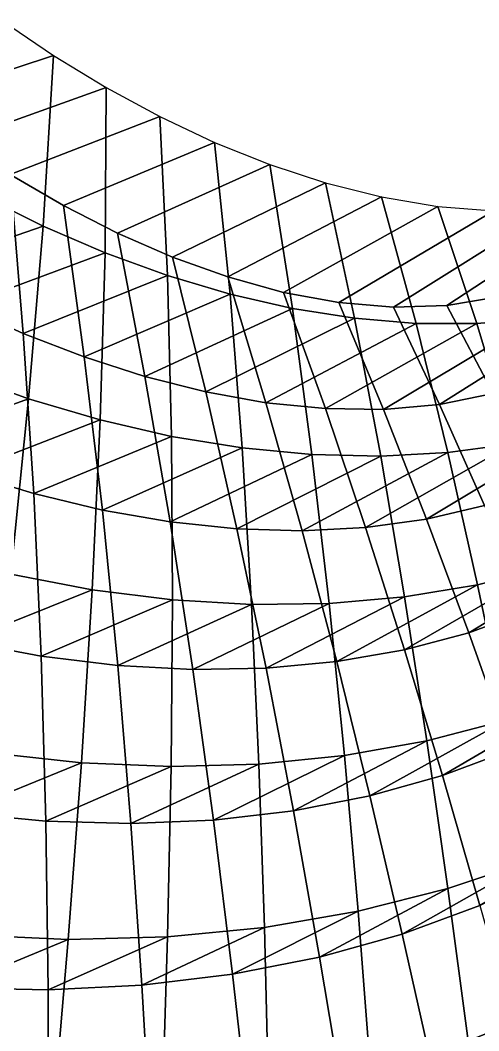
# Model space of a CAD drawing. Header units: metres. Extents: x -2184624 to 1125696, y -1900362 to 1900362.
# Drawn here: x -54499 to 11923, y -429807 to -283635 of the extents above; entities that cross this region are included whole.
import ezdxf

# ---------------------------------------------------------------- set-up
doc = ezdxf.new("R2010")
doc.units = ezdxf.units.M

msp = doc.modelspace()

# ---------------------------------------------------------------- linework, layer by layer
at = {"layer": '1'}
for points in [[(-78190.43, -290002.78, 215685.44), (-57190.68, -283635.16, 230290.03), (-49675.688, -288720.5, 221469.73), (-70917.58, -295720.38, 207065.3)], [(-49675.688, -288720.5, 221469.73), (-51188.516, -313403.2, 235339.23), (-60120.2, -308988.72, 245184.48), (-57190.68, -283635.16, 230290.03)], [(-71569.25, -320451.44, 220417.42), (-51188.516, -313403.2, 235339.23), (-49675.688, -288720.5, 221469.73), (-70917.58, -295720.38, 207065.3)], [(-70917.58, -295720.38, 207065.3), (-49675.688, -288720.5, 221469.73), (-51188.516, -313403.2, 235339.23), (-71569.25, -320451.44, 220417.42)], [(-70917.58, -295720.38, 207065.3), (-49675.688, -288720.5, 221469.73), (-42029.523, -293375.2, 212233.6), (-63496.67, -301047.56, 198029.94)], [(-42029.523, -293375.2, 212233.6), (-42196.234, -317262.84, 225051.31), (-51188.516, -313403.2, 235339.23), (-49675.688, -288720.5, 221469.73)], [(-62843.258, -324956.66, 210315.69), (-42196.234, -317262.84, 225051.31), (-42029.523, -293375.2, 212233.6), (-63496.67, -301047.56, 198029.94)], [(-63496.67, -301047.56, 198029.94), (-42029.523, -293375.2, 212233.6), (-34255.426, -297577.9, 202545.78), (-55928.496, -305962.9, 188541.19)], [(-63496.67, -301047.56, 198029.94), (-42029.523, -293375.2, 212233.6), (-42196.234, -317262.84, 225051.31), (-62843.258, -324956.66, 210315.69)], [(-34255.426, -297577.9, 202545.78), (-33161.695, -320550.16, 214290.34), (-42196.234, -317262.84, 225051.31), (-42029.523, -293375.2, 212233.6)], [(-54062.18, -328929.16, 199745.6), (-33161.695, -320550.16, 214290.34), (-34255.426, -297577.9, 202545.78), (-55928.496, -305962.9, 188541.19)], [(-55928.496, -305962.9, 188541.19), (-34255.426, -297577.9, 202545.78), (-26363.11, -301299.97, 192371.17), (-48220.336, -310436.34, 178560.61)], [(-55928.496, -305962.9, 188541.19), (-34255.426, -297577.9, 202545.78), (-33161.695, -320550.16, 214290.34), (-54062.18, -328929.16, 199745.6)], [(-26363.11, -301299.97, 192371.17), (-24107.797, -323243.62, 203024.95), (-33161.695, -320550.16, 214290.34), (-34255.426, -297577.9, 202545.78)], [(-55928.496, -305962.9, 188541.19), (-54062.18, -328929.16, 199745.6), (-62843.258, -324956.66, 210315.69), (-63496.67, -301047.56, 198029.94)], [(-45246.65, -332346.94, 188673.55), (-24107.797, -323243.62, 203024.95), (-26363.11, -301299.97, 192371.17), (-48220.336, -310436.34, 178560.61)], [(-48220.336, -310436.34, 178560.61), (-26363.11, -301299.97, 192371.17), (-18366.092, -304506.1, 181673), (-40383.633, -314429.84, 168046.97)], [(-48220.336, -310436.34, 178560.61), (-26363.11, -301299.97, 192371.17), (-24107.797, -323243.62, 203024.95), (-45246.65, -332346.94, 188673.55)], [(-18366.092, -304506.1, 181673), (-15063.306, -325317.2, 191224.98), (-24107.797, -323243.62, 203024.95), (-26363.11, -301299.97, 192371.17)], [(-36423.355, -335181.8, 177066.11), (-15063.306, -325317.2, 191224.98), (-18366.092, -304506.1, 181673), (-40383.633, -314429.84, 168046.97)], [(-40383.633, -314429.84, 168046.97), (-18366.092, -304506.1, 181673), (-10287.305, -307153.1, 170418.27), (-32440.41, -317894.84, 156961.92)], [(-40383.633, -314429.84, 168046.97), (-18366.092, -304506.1, 181673), (-15063.306, -325317.2, 191224.98), (-36423.355, -335181.8, 177066.11)], [(-10287.305, -307153.1, 170418.27), (-6064.047, -326741.06, 178862.9), (-15063.306, -325317.2, 191224.98), (-18366.092, -304506.1, 181673)], [(-48220.336, -310436.34, 178560.61), (-45246.65, -332346.94, 188673.55), (-54062.18, -328929.16, 199745.6), (-55928.496, -305962.9, 188541.19)], [(-27626.996, -337399.75, 164891.62), (-6064.047, -326741.06, 178862.9), (-10287.305, -307153.1, 170418.27), (-32440.41, -317894.84, 156961.92)], [(-32440.41, -317894.84, 156961.92), (-10287.305, -307153.1, 170418.27), (-2155.719, -309192, 158574.98), (-24420.508, -320773.7, 145266.7)], [(-32440.41, -317894.84, 156961.92), (-10287.305, -307153.1, 170418.27), (-6064.047, -326741.06, 178862.9), (-27626.996, -337399.75, 164891.62)], [(-2155.719, -309192, 158574.98), (2845.846, -327482.1, 165916.73), (-6064.047, -326741.06, 178862.9), (-10287.305, -307153.1, 170418.27)], [(7304.19, -324914.28, 91887.55), (29932.021, -310092.22, 104980.89), (37523.08, -308190.3, 90036.99), (14726.225, -323649.56, 76868.805)], [(-71569.25, -320451.44, 220417.42), (-51188.516, -313403.2, 235339.23), (-60120.2, -308988.72, 245184.48), (-80224.086, -315430.78, 230082.58)], [(-80224.086, -315430.78, 230082.58), (-60120.2, -308988.72, 245184.48), (-51188.516, -313403.2, 235339.23), (-71569.25, -320451.44, 220417.42)], [(-51188.516, -313403.2, 235339.23), (-53300.555, -338392.78, 249250.25), (-63685.164, -334654.12, 260042.38), (-60120.2, -308988.72, 245184.48)], [(-18901.977, -338960.34, 152122.61), (2845.846, -327482.1, 165916.73), (-2155.719, -309192, 158574.98), (-24420.508, -320773.7, 145266.7)], [(-24420.508, -320773.7, 145266.7), (-2155.719, -309192, 158574.98), (5987.894, -310566.8, 146119.42), (-16368.522, -322997.7, 132929.73)], [(-24420.508, -320773.7, 145266.7), (-2155.719, -309192, 158574.98), (2845.846, -327482.1, 165916.73), (-18901.977, -338960.34, 152122.61)], [(5987.894, -310566.8, 146119.42), (11614.376, -327505.4, 152372.08), (2845.846, -327482.1, 165916.73), (-2155.719, -309192, 158574.98)], [(-40383.633, -314429.84, 168046.97), (-36423.355, -335181.8, 177066.11), (-45246.65, -332346.94, 188673.55), (-48220.336, -310436.34, 178560.61)], [(-10303.062, -339817.4, 138737.77), (11614.376, -327505.4, 152372.08), (5987.894, -310566.8, 146119.42), (-16368.522, -322997.7, 132929.73)], [(-16368.522, -322997.7, 132929.73), (5987.894, -310566.8, 146119.42), (14092.756, -311217.22, 133035.58), (-8343.605, -324488.6, 119926.66)], [(-16368.522, -322997.7, 132929.73), (5987.894, -310566.8, 146119.42), (11614.376, -327505.4, 152372.08), (-10303.062, -339817.4, 138737.77)], [(-8343.605, -324488.6, 119926.66), (14092.756, -311217.22, 133035.58), (22096.99, -311080.3, 119320.52), (-422.076, -325159.44, 106246.02)], [(-1896.374, -339919.28, 124725.14), (20182.207, -326775.47, 138224.61), (14092.756, -311217.22, 133035.58), (-8343.605, -324488.6, 119926.66)], [(-8343.605, -324488.6, 119926.66), (14092.756, -311217.22, 133035.58), (20182.207, -326775.47, 138224.61), (-1896.374, -339919.28, 124725.14)], [(-422.076, -325159.44, 106246.02), (22096.99, -311080.3, 119320.52), (29932.021, -310092.22, 104980.89), (7304.19, -324914.28, 91887.55)], [(6240.967, -339209.8, 110083.88), (28484.834, -325258.44, 123481.48), (22096.99, -311080.3, 119320.52), (-422.076, -325159.44, 106246.02)], [(-422.076, -325159.44, 106246.02), (22096.99, -311080.3, 119320.52), (28484.834, -325258.44, 123481.48), (6240.967, -339209.8, 110083.88)], [(14092.756, -311217.22, 133035.58), (20182.207, -326775.47, 138224.61), (11614.376, -327505.4, 152372.08), (5987.894, -310566.8, 146119.42)], [(14021.918, -337629.16, 94827.6), (36455.92, -322924.53, 108163.12), (29932.021, -310092.22, 104980.89), (7304.19, -324914.28, 91887.55)], [(7304.19, -324914.28, 91887.55), (29932.021, -310092.22, 104980.89), (36455.92, -322924.53, 108163.12), (14021.918, -337629.16, 94827.6)], [(-72610.03, -345383.22, 233543.75), (-53300.555, -338392.78, 249250.25), (-51188.516, -313403.2, 235339.23), (-71569.25, -320451.44, 220417.42)], [(-71569.25, -320451.44, 220417.42), (-51188.516, -313403.2, 235339.23), (-53300.555, -338392.78, 249250.25), (-72610.03, -345383.22, 233543.75)], [(-62843.258, -324956.66, 210315.69), (-42196.234, -317262.84, 225051.31), (-51188.516, -313403.2, 235339.23), (-71569.25, -320451.44, 220417.42)], [(-71569.25, -320451.44, 220417.42), (-51188.516, -313403.2, 235339.23), (-42196.234, -317262.84, 225051.31), (-62843.258, -324956.66, 210315.69)], [(-42196.234, -317262.84, 225051.31), (-42929.902, -341454.8, 237992.69), (-53300.555, -338392.78, 249250.25), (-51188.516, -313403.2, 235339.23)], [(-32440.41, -317894.84, 156961.92), (-27626.996, -337399.75, 164891.62), (-36423.355, -335181.8, 177066.11), (-40383.633, -314429.84, 168046.97)], [(-54062.18, -328929.16, 199745.6), (-33161.695, -320550.16, 214290.34), (-42196.234, -317262.84, 225051.31), (-62843.258, -324956.66, 210315.69)], [(-62554.285, -349069.8, 222461.56), (-42929.902, -341454.8, 237992.69), (-42196.234, -317262.84, 225051.31), (-62843.258, -324956.66, 210315.69)], [(-62843.258, -324956.66, 210315.69), (-42196.234, -317262.84, 225051.31), (-33161.695, -320550.16, 214290.34), (-54062.18, -328929.16, 199745.6)], [(-62843.258, -324956.66, 210315.69), (-42196.234, -317262.84, 225051.31), (-42929.902, -341454.8, 237992.69), (-62554.285, -349069.8, 222461.56)], [(-33161.695, -320550.16, 214290.34), (-32604.441, -343828.88, 226242.53), (-42929.902, -341454.8, 237992.69), (-42196.234, -317262.84, 225051.31)], [(-24420.508, -320773.7, 145266.7), (-18901.977, -338960.34, 152122.61), (-27626.996, -337399.75, 164891.62), (-32440.41, -317894.84, 156961.92)], [(-45246.65, -332346.94, 188673.55), (-24107.797, -323243.62, 203024.95), (-33161.695, -320550.16, 214290.34), (-54062.18, -328929.16, 199745.6)], [(-52538.176, -352107.88, 210898.9), (-32604.441, -343828.88, 226242.53), (-33161.695, -320550.16, 214290.34), (-54062.18, -328929.16, 199745.6)], [(-54062.18, -328929.16, 199745.6), (-33161.695, -320550.16, 214290.34), (-24107.797, -323243.62, 203024.95), (-45246.65, -332346.94, 188673.55)], [(-54062.18, -328929.16, 199745.6), (-33161.695, -320550.16, 214290.34), (-32604.441, -343828.88, 226242.53), (-52538.176, -352107.88, 210898.9)], [(-24107.797, -323243.62, 203024.95), (-22360.25, -345502.1, 213972.86), (-32604.441, -343828.88, 226242.53), (-33161.695, -320550.16, 214290.34)], [(-16368.522, -322997.7, 132929.73), (-10303.062, -339817.4, 138737.77), (-18901.977, -338960.34, 152122.61), (-24420.508, -320773.7, 145266.7)], [(-8343.605, -324488.6, 119926.66), (-1896.374, -339919.28, 124725.14), (-10303.062, -339817.4, 138737.77), (-16368.522, -322997.7, 132929.73)], [(14021.918, -337629.16, 94827.6), (36455.92, -322924.53, 108163.12), (28484.834, -325258.44, 123481.48), (6240.967, -339209.8, 110083.88)], [(6240.967, -339209.8, 110083.88), (28484.834, -325258.44, 123481.48), (36455.92, -322924.53, 108163.12), (14021.918, -337629.16, 94827.6)], [(-36423.355, -335181.8, 177066.11), (-15063.306, -325317.2, 191224.98), (-24107.797, -323243.62, 203024.95), (-45246.65, -332346.94, 188673.55)], [(-42595.773, -354484.34, 198828.05), (-22360.25, -345502.1, 213972.86), (-24107.797, -323243.62, 203024.95), (-45246.65, -332346.94, 188673.55)], [(-45246.65, -332346.94, 188673.55), (-24107.797, -323243.62, 203024.95), (-15063.306, -325317.2, 191224.98), (-36423.355, -335181.8, 177066.11)], [(-45246.65, -332346.94, 188673.55), (-24107.797, -323243.62, 203024.95), (-22360.25, -345502.1, 213972.86), (-42595.773, -354484.34, 198828.05)], [(-15063.306, -325317.2, 191224.98), (-12239.108, -346459.78, 201158.64), (-22360.25, -345502.1, 213972.86), (-24107.797, -323243.62, 203024.95)], [(-422.076, -325159.44, 106246.02), (6240.967, -339209.8, 110083.88), (-1896.374, -339919.28, 124725.14), (-8343.605, -324488.6, 119926.66)], [(14726.225, -323649.56, 76868.805), (21351.932, -335114.75, 78985.96), (14021.918, -337629.16, 94827.6), (7304.19, -324914.28, 91887.55)], [(-54062.18, -328929.16, 199745.6), (-52538.176, -352107.88, 210898.9), (-62554.285, -349069.8, 222461.56), (-62843.258, -324956.66, 210315.69)], [(-27626.996, -337399.75, 164891.62), (-6064.047, -326741.06, 178862.9), (-15063.306, -325317.2, 191224.98), (-36423.355, -335181.8, 177066.11)], [(-32766.977, -356183.4, 186222.33), (-12239.108, -346459.78, 201158.64), (-15063.306, -325317.2, 191224.98), (-36423.355, -335181.8, 177066.11)], [(-36423.355, -335181.8, 177066.11), (-15063.306, -325317.2, 191224.98), (-6064.047, -326741.06, 178862.9), (-27626.996, -337399.75, 164891.62)], [(-36423.355, -335181.8, 177066.11), (-15063.306, -325317.2, 191224.98), (-12239.108, -346459.78, 201158.64), (-32766.977, -356183.4, 186222.33)], [(-6064.047, -326741.06, 178862.9), (-2289.297, -346686.9, 187778.55), (-12239.108, -346459.78, 201158.64), (-15063.306, -325317.2, 191224.98)], [(6240.967, -339209.8, 110083.88), (28484.834, -325258.44, 123481.48), (20182.207, -326775.47, 138224.61), (-1896.374, -339919.28, 124725.14)], [(-1896.374, -339919.28, 124725.14), (20182.207, -326775.47, 138224.61), (28484.834, -325258.44, 123481.48), (6240.967, -339209.8, 110083.88)], [(7304.19, -324914.28, 91887.55), (14021.918, -337629.16, 94827.6), (6240.967, -339209.8, 110083.88), (-422.076, -325159.44, 106246.02)], [(12763.209, -353804.72, 114552.516), (34625.805, -340029.78, 128431.69), (28484.834, -325258.44, 123481.48), (6240.967, -339209.8, 110083.88)], [(6240.967, -339209.8, 110083.88), (28484.834, -325258.44, 123481.48), (34625.805, -340029.78, 128431.69), (12763.209, -353804.72, 114552.516)], [(-18901.977, -338960.34, 152122.61), (2845.846, -327482.1, 165916.73), (-6064.047, -326741.06, 178862.9), (-27626.996, -337399.75, 164891.62)], [(-23098.809, -357186.6, 173057.92), (-2289.297, -346686.9, 187778.55), (-6064.047, -326741.06, 178862.9), (-27626.996, -337399.75, 164891.62)], [(-27626.996, -337399.75, 164891.62), (-6064.047, -326741.06, 178862.9), (2845.846, -327482.1, 165916.73), (-18901.977, -338960.34, 152122.61)], [(-27626.996, -337399.75, 164891.62), (-6064.047, -326741.06, 178862.9), (-2289.297, -346686.9, 187778.55), (-23098.809, -357186.6, 173057.92)], [(-1896.374, -339919.28, 124725.14), (20182.207, -326775.47, 138224.61), (11614.376, -327505.4, 152372.08), (-10303.062, -339817.4, 138737.77)], [(-10303.062, -339817.4, 138737.77), (11614.376, -327505.4, 152372.08), (20182.207, -326775.47, 138224.61), (-1896.374, -339919.28, 124725.14)], [(2845.846, -327482.1, 165916.73), (7434.371, -346168.72, 173817.31), (-2289.297, -346686.9, 187778.55), (-6064.047, -326741.06, 178862.9)], [(4357.676, -355806.6, 130059.94), (25956.77, -342847.34, 144134.16), (20182.207, -326775.47, 138224.61), (-1896.374, -339919.28, 124725.14)], [(-1896.374, -339919.28, 124725.14), (20182.207, -326775.47, 138224.61), (25956.77, -342847.34, 144134.16), (4357.676, -355806.6, 130059.94)], [(20182.207, -326775.47, 138224.61), (25956.77, -342847.34, 144134.16), (16871.186, -344892.12, 159267.95), (11614.376, -327505.4, 152372.08)], [(-10303.062, -339817.4, 138737.77), (11614.376, -327505.4, 152372.08), (2845.846, -327482.1, 165916.73), (-18901.977, -338960.34, 152122.61)], [(-13645.857, -357473.4, 159315.84), (7434.371, -346168.72, 173817.31), (2845.846, -327482.1, 165916.73), (-18901.977, -338960.34, 152122.61)], [(-18901.977, -338960.34, 152122.61), (2845.846, -327482.1, 165916.73), (11614.376, -327505.4, 152372.08), (-10303.062, -339817.4, 138737.77)], [(-18901.977, -338960.34, 152122.61), (2845.846, -327482.1, 165916.73), (7434.371, -346168.72, 173817.31), (-13645.857, -357473.4, 159315.84)], [(-4470.531, -357021.38, 144984.05), (16871.186, -344892.12, 159267.95), (11614.376, -327505.4, 152372.08), (-10303.062, -339817.4, 138737.77)], [(-10303.062, -339817.4, 138737.77), (11614.376, -327505.4, 152372.08), (16871.186, -344892.12, 159267.95), (-4470.531, -357021.38, 144984.05)], [(11614.376, -327505.4, 152372.08), (16871.186, -344892.12, 159267.95), (7434.371, -346168.72, 173817.31), (2845.846, -327482.1, 165916.73)], [(-45246.65, -332346.94, 188673.55), (-42595.773, -354484.34, 198828.05), (-52538.176, -352107.88, 210898.9), (-54062.18, -328929.16, 199745.6)], [(-36423.355, -335181.8, 177066.11), (-32766.977, -356183.4, 186222.33), (-42595.773, -354484.34, 198828.05), (-45246.65, -332346.94, 188673.55)], [(-72610.03, -345383.22, 233543.75), (-53300.555, -338392.78, 249250.25), (-63685.164, -334654.12, 260042.38), (-82676.01, -341058.56, 244172.75)], [(-82676.01, -341058.56, 244172.75), (-63685.164, -334654.12, 260042.38), (-53300.555, -338392.78, 249250.25), (-72610.03, -345383.22, 233543.75)], [(-53300.555, -338392.78, 249250.25), (-55868.074, -363761.72, 262944.94), (-67741.36, -360706.3, 274598.03), (-63685.164, -334654.12, 260042.38)], [(-27626.996, -337399.75, 164891.62), (-23098.809, -357186.6, 173057.92), (-32766.977, -356183.4, 186222.33), (-36423.355, -335181.8, 177066.11)], [(-18901.977, -338960.34, 152122.61), (-13645.857, -357473.4, 159315.84), (-23098.809, -357186.6, 173057.92), (-27626.996, -337399.75, 164891.62)], [(14021.918, -337629.16, 94827.6), (20666.91, -350991.44, 98484.49), (12763.209, -353804.72, 114552.516), (6240.967, -339209.8, 110083.88)], [(-74173.7, -370605.72, 246576.16), (-55868.074, -363761.72, 262944.94), (-53300.555, -338392.78, 249250.25), (-72610.03, -345383.22, 233543.75)], [(-72610.03, -345383.22, 233543.75), (-53300.555, -338392.78, 249250.25), (-55868.074, -363761.72, 262944.94), (-74173.7, -370605.72, 246576.16)], [(-62554.285, -349069.8, 222461.56), (-42929.902, -341454.8, 237992.69), (-53300.555, -338392.78, 249250.25), (-72610.03, -345383.22, 233543.75)], [(-72610.03, -345383.22, 233543.75), (-53300.555, -338392.78, 249250.25), (-42929.902, -341454.8, 237992.69), (-62554.285, -349069.8, 222461.56)], [(-42929.902, -341454.8, 237992.69), (-44086.293, -366020.97, 250805.84), (-55868.074, -363761.72, 262944.94), (-53300.555, -338392.78, 249250.25)], [(-10303.062, -339817.4, 138737.77), (-4470.531, -357021.38, 144984.05), (-13645.857, -357473.4, 159315.84), (-18901.977, -338960.34, 152122.61)], [(-1896.374, -339919.28, 124725.14), (4357.676, -355806.6, 130059.94), (-4470.531, -357021.38, 144984.05), (-10303.062, -339817.4, 138737.77)], [(6240.967, -339209.8, 110083.88), (12763.209, -353804.72, 114552.516), (4357.676, -355806.6, 130059.94), (-1896.374, -339919.28, 124725.14)], [(12763.209, -353804.72, 114552.516), (34625.805, -340029.78, 128431.69), (25956.77, -342847.34, 144134.16), (4357.676, -355806.6, 130059.94)], [(4357.676, -355806.6, 130059.94), (25956.77, -342847.34, 144134.16), (34625.805, -340029.78, 128431.69), (12763.209, -353804.72, 114552.516)], [(-62747.723, -373481.53, 234598.66), (-44086.293, -366020.97, 250805.84), (-42929.902, -341454.8, 237992.69), (-62554.285, -349069.8, 222461.56)], [(-62554.285, -349069.8, 222461.56), (-42929.902, -341454.8, 237992.69), (-44086.293, -366020.97, 250805.84), (-62747.723, -373481.53, 234598.66)], [(-52538.176, -352107.88, 210898.9), (-32604.441, -343828.88, 226242.53), (-42929.902, -341454.8, 237992.69), (-62554.285, -349069.8, 222461.56)], [(-62554.285, -349069.8, 222461.56), (-42929.902, -341454.8, 237992.69), (-32604.441, -343828.88, 226242.53), (-52538.176, -352107.88, 210898.9)], [(-32604.441, -343828.88, 226242.53), (-32439.63, -367480.3, 238156.98), (-44086.293, -366020.97, 250805.84), (-42929.902, -341454.8, 237992.69)], [(4357.676, -355806.6, 130059.94), (25956.77, -342847.34, 144134.16), (16871.186, -344892.12, 159267.95), (-4470.531, -357021.38, 144984.05)], [(-4470.531, -357021.38, 144984.05), (16871.186, -344892.12, 159267.95), (25956.77, -342847.34, 144134.16), (4357.676, -355806.6, 130059.94)], [(10467.6, -372226.03, 135919.77), (31554.072, -359429.4, 150530.8), (25956.77, -342847.34, 144134.16), (4357.676, -355806.6, 130059.94)], [(4357.676, -355806.6, 130059.94), (25956.77, -342847.34, 144134.16), (31554.072, -359429.4, 150530.8), (10467.6, -372226.03, 135919.77)], [(-42595.773, -354484.34, 198828.05), (-22360.25, -345502.1, 213972.86), (-32604.441, -343828.88, 226242.53), (-52538.176, -352107.88, 210898.9)], [(-51456.938, -375597.38, 222128.95), (-32439.63, -367480.3, 238156.98), (-32604.441, -343828.88, 226242.53), (-52538.176, -352107.88, 210898.9)], [(-52538.176, -352107.88, 210898.9), (-32604.441, -343828.88, 226242.53), (-22360.25, -345502.1, 213972.86), (-42595.773, -354484.34, 198828.05)], [(-52538.176, -352107.88, 210898.9), (-32604.441, -343828.88, 226242.53), (-32439.63, -367480.3, 238156.98), (-51456.938, -375597.38, 222128.95)], [(-22360.25, -345502.1, 213972.86), (-20976.5, -368136.75, 224975.19), (-32439.63, -367480.3, 238156.98), (-32604.441, -343828.88, 226242.53)], [(-4470.531, -357021.38, 144984.05), (16871.186, -344892.12, 159267.95), (7434.371, -346168.72, 173817.31), (-13645.857, -357473.4, 159315.84)], [(-13645.857, -357473.4, 159315.84), (7434.371, -346168.72, 173817.31), (16871.186, -344892.12, 159267.95), (-4470.531, -357021.38, 144984.05)], [(1150.84, -374701.2, 151698.19), (21899.63, -362745, 166575.6), (16871.186, -344892.12, 159267.95), (-4470.531, -357021.38, 144984.05)], [(-4470.531, -357021.38, 144984.05), (16871.186, -344892.12, 159267.95), (21899.63, -362745, 166575.6), (1150.84, -374701.2, 151698.19)], [(16871.186, -344892.12, 159267.95), (21899.63, -362745, 166575.6), (11752.687, -365285.9, 182045.89), (7434.371, -346168.72, 173817.31)], [(-32766.977, -356183.4, 186222.33), (-12239.108, -346459.78, 201158.64), (-22360.25, -345502.1, 213972.86), (-42595.773, -354484.34, 198828.05)], [(-40348.125, -376950.5, 209144.38), (-20976.5, -368136.75, 224975.19), (-22360.25, -345502.1, 213972.86), (-42595.773, -354484.34, 198828.05)], [(-42595.773, -354484.34, 198828.05), (-22360.25, -345502.1, 213972.86), (-12239.108, -346459.78, 201158.64), (-32766.977, -356183.4, 186222.33)], [(-42595.773, -354484.34, 198828.05), (-22360.25, -345502.1, 213972.86), (-20976.5, -368136.75, 224975.19), (-40348.125, -376950.5, 209144.38)], [(-13645.857, -357473.4, 159315.84), (7434.371, -346168.72, 173817.31), (-2289.297, -346686.9, 187778.55), (-23098.809, -357186.6, 173057.92)], [(-23098.809, -357186.6, 173057.92), (-2289.297, -346686.9, 187778.55), (7434.371, -346168.72, 173817.31), (-13645.857, -357473.4, 159315.84)], [(-12239.108, -346459.78, 201158.64), (-9750.205, -367988.7, 211239.53), (-20976.5, -368136.75, 224975.19), (-22360.25, -345502.1, 213972.86)], [(-8658.386, -376413.34, 166909.55), (11752.687, -365285.9, 182045.89), (7434.371, -346168.72, 173817.31), (-13645.857, -357473.4, 159315.84)], [(-13645.857, -357473.4, 159315.84), (7434.371, -346168.72, 173817.31), (11752.687, -365285.9, 182045.89), (-8658.386, -376413.34, 166909.55)], [(7434.371, -346168.72, 173817.31), (11752.687, -365285.9, 182045.89), (1180.599, -367036.88, 196933.19), (-2289.297, -346686.9, 187778.55)], [(-23098.809, -357186.6, 173057.92), (-2289.297, -346686.9, 187778.55), (-12239.108, -346459.78, 201158.64), (-32766.977, -356183.4, 186222.33)], [(-29472.955, -377538.44, 195623.84), (-9750.205, -367988.7, 211239.53), (-12239.108, -346459.78, 201158.64), (-32766.977, -356183.4, 186222.33)], [(-32766.977, -356183.4, 186222.33), (-12239.108, -346459.78, 201158.64), (-2289.297, -346686.9, 187778.55), (-23098.809, -357186.6, 173057.92)], [(-32766.977, -356183.4, 186222.33), (-12239.108, -346459.78, 201158.64), (-9750.205, -367988.7, 211239.53), (-29472.955, -377538.44, 195623.84)], [(-18888.812, -377359.5, 181549.69), (1180.599, -367036.88, 196933.19), (-2289.297, -346686.9, 187778.55), (-23098.809, -357186.6, 173057.92)], [(-23098.809, -357186.6, 173057.92), (-2289.297, -346686.9, 187778.55), (1180.599, -367036.88, 196933.19), (-18888.812, -377359.5, 181549.69)], [(-2289.297, -346686.9, 187778.55), (1180.599, -367036.88, 196933.19), (-9750.205, -367988.7, 211239.53), (-12239.108, -346459.78, 201158.64)], [(-52538.176, -352107.88, 210898.9), (-51456.938, -375597.38, 222128.95), (-62747.723, -373481.53, 234598.66), (-62554.285, -349069.8, 222461.56)], [(-42595.773, -354484.34, 198828.05), (-40348.125, -376950.5, 209144.38), (-51456.938, -375597.38, 222128.95), (-52538.176, -352107.88, 210898.9)], [(-32766.977, -356183.4, 186222.33), (-29472.955, -377538.44, 195623.84), (-40348.125, -376950.5, 209144.38), (-42595.773, -354484.34, 198828.05)], [(12763.209, -353804.72, 114552.516), (19219.59, -368993.44, 119589.32), (10467.6, -372226.03, 135919.77), (4357.676, -355806.6, 130059.94)], [(-23098.809, -357186.6, 173057.92), (-18888.812, -377359.5, 181549.69), (-29472.955, -377538.44, 195623.84), (-32766.977, -356183.4, 186222.33)], [(4357.676, -355806.6, 130059.94), (10467.6, -372226.03, 135919.77), (1150.84, -374701.2, 151698.19), (-4470.531, -357021.38, 144984.05)], [(19219.59, -368993.44, 119589.32), (40651.86, -355362.12, 133931.83), (31554.072, -359429.4, 150530.8), (10467.6, -372226.03, 135919.77)], [(10467.6, -372226.03, 135919.77), (31554.072, -359429.4, 150530.8), (40651.86, -355362.12, 133931.83), (19219.59, -368993.44, 119589.32)], [(-13645.857, -357473.4, 159315.84), (-8658.386, -376413.34, 166909.55), (-18888.812, -377359.5, 181549.69), (-23098.809, -357186.6, 173057.92)], [(-4470.531, -357021.38, 144984.05), (1150.84, -374701.2, 151698.19), (-8658.386, -376413.34, 166909.55), (-13645.857, -357473.4, 159315.84)], [(10467.6, -372226.03, 135919.77), (31554.072, -359429.4, 150530.8), (21899.63, -362745, 166575.6), (1150.84, -374701.2, 151698.19)], [(1150.84, -374701.2, 151698.19), (21899.63, -362745, 166575.6), (31554.072, -359429.4, 150530.8), (10467.6, -372226.03, 135919.77)], [(16524.062, -389204.94, 142181.23), (37065.445, -376559.8, 157308.17), (31554.072, -359429.4, 150530.8), (10467.6, -372226.03, 135919.77)], [(10467.6, -372226.03, 135919.77), (31554.072, -359429.4, 150530.8), (37065.445, -376559.8, 157308.17), (16524.062, -389204.94, 142181.23)], [(-62747.723, -373481.53, 234598.66), (-44086.293, -366020.97, 250805.84), (-55868.074, -363761.72, 262944.94), (-74173.7, -370605.72, 246576.16)], [(-74173.7, -370605.72, 246576.16), (-55868.074, -363761.72, 262944.94), (-44086.293, -366020.97, 250805.84), (-62747.723, -373481.53, 234598.66)], [(-44086.293, -366020.97, 250805.84), (-45642.227, -391037.25, 263440.94), (-58873.906, -389582.66, 276372.16), (-55868.074, -363761.72, 262944.94)], [(1150.84, -374701.2, 151698.19), (21899.63, -362745, 166575.6), (11752.687, -365285.9, 182045.89), (-8658.386, -376413.34, 166909.55)], [(-8658.386, -376413.34, 166909.55), (11752.687, -365285.9, 182045.89), (21899.63, -362745, 166575.6), (1150.84, -374701.2, 151698.19)], [(6644.905, -392903.78, 158770.06), (26782.082, -381119.53, 174204.5), (21899.63, -362745, 166575.6), (1150.84, -374701.2, 151698.19)], [(1150.84, -374701.2, 151698.19), (21899.63, -362745, 166575.6), (26782.082, -381119.53, 174204.5), (6644.905, -392903.78, 158770.06)], [(21899.63, -362745, 166575.6), (26782.082, -381119.53, 174204.5), (15872.949, -384901.25, 190525.28), (11752.687, -365285.9, 182045.89)], [(-8658.386, -376413.34, 166909.55), (11752.687, -365285.9, 182045.89), (1180.599, -367036.88, 196933.19), (-18888.812, -377359.5, 181549.69)], [(-18888.812, -377359.5, 181549.69), (1180.599, -367036.88, 196933.19), (11752.687, -365285.9, 182045.89), (-8658.386, -376413.34, 166909.55)], [(-3863.688, -395842.12, 174804.16), (15872.949, -384901.25, 190525.28), (11752.687, -365285.9, 182045.89), (-8658.386, -376413.34, 166909.55)], [(-8658.386, -376413.34, 166909.55), (11752.687, -365285.9, 182045.89), (15872.949, -384901.25, 190525.28), (-3863.688, -395842.12, 174804.16)], [(11752.687, -365285.9, 182045.89), (15872.949, -384901.25, 190525.28), (4406.328, -387865.8, 206260.23), (1180.599, -367036.88, 196933.19)], [(-63388.805, -398284.75, 246647.53), (-45642.227, -391037.25, 263440.94), (-44086.293, -366020.97, 250805.84), (-62747.723, -373481.53, 234598.66)], [(-62747.723, -373481.53, 234598.66), (-44086.293, -366020.97, 250805.84), (-45642.227, -391037.25, 263440.94), (-63388.805, -398284.75, 246647.53)], [(-51456.938, -375597.38, 222128.95), (-32439.63, -367480.3, 238156.98), (-44086.293, -366020.97, 250805.84), (-62747.723, -373481.53, 234598.66)], [(-62747.723, -373481.53, 234598.66), (-44086.293, -366020.97, 250805.84), (-32439.63, -367480.3, 238156.98), (-51456.938, -375597.38, 222128.95)], [(-32439.63, -367480.3, 238156.98), (-32636.84, -391582.72, 249983.19), (-45642.227, -391037.25, 263440.94), (-44086.293, -366020.97, 250805.84)], [(-40348.125, -376950.5, 209144.38), (-20976.5, -368136.75, 224975.19), (-32439.63, -367480.3, 238156.98), (-51456.938, -375597.38, 222128.95)], [(-50777.51, -399488.03, 233356.25), (-32636.84, -391582.72, 249983.19), (-32439.63, -367480.3, 238156.98), (-51456.938, -375597.38, 222128.95)], [(-51456.938, -375597.38, 222128.95), (-32439.63, -367480.3, 238156.98), (-20976.5, -368136.75, 224975.19), (-40348.125, -376950.5, 209144.38)], [(-51456.938, -375597.38, 222128.95), (-32439.63, -367480.3, 238156.98), (-32636.84, -391582.72, 249983.19), (-50777.51, -399488.03, 233356.25)], [(-29472.955, -377538.44, 195623.84), (-9750.205, -367988.7, 211239.53), (-20976.5, -368136.75, 224975.19), (-40348.125, -376950.5, 209144.38)], [(-40348.125, -376950.5, 209144.38), (-20976.5, -368136.75, 224975.19), (-9750.205, -367988.7, 211239.53), (-29472.955, -377538.44, 195623.84)], [(-38455.17, -399831.84, 219541.11), (-19917.254, -391226.97, 235978.45), (-20976.5, -368136.75, 224975.19), (-40348.125, -376950.5, 209144.38)], [(-40348.125, -376950.5, 209144.38), (-20976.5, -368136.75, 224975.19), (-19917.254, -391226.97, 235978.45), (-38455.17, -399831.84, 219541.11)], [(-20976.5, -368136.75, 224975.19), (-19917.254, -391226.97, 235978.45), (-32636.84, -391582.72, 249983.19), (-32439.63, -367480.3, 238156.98)], [(-18888.812, -377359.5, 181549.69), (1180.599, -367036.88, 196933.19), (-9750.205, -367988.7, 211239.53), (-29472.955, -377538.44, 195623.84)], [(-29472.955, -377538.44, 195623.84), (-9750.205, -367988.7, 211239.53), (1180.599, -367036.88, 196933.19), (-18888.812, -377359.5, 181549.69)], [(-26484.11, -399327.97, 205185.31), (-7547.097, -389982.28, 221408.72), (-9750.205, -367988.7, 211239.53), (-29472.955, -377538.44, 195623.84)], [(-29472.955, -377538.44, 195623.84), (-9750.205, -367988.7, 211239.53), (-7547.097, -389982.28, 221408.72), (-26484.11, -399327.97, 205185.31)], [(-9750.205, -367988.7, 211239.53), (-7547.097, -389982.28, 221408.72), (-19917.254, -391226.97, 235978.45), (-20976.5, -368136.75, 224975.19)], [(-14930.461, -397991.5, 190275.67), (4406.328, -387865.8, 206260.23), (1180.599, -367036.88, 196933.19), (-18888.812, -377359.5, 181549.69)], [(-18888.812, -377359.5, 181549.69), (1180.599, -367036.88, 196933.19), (4406.328, -387865.8, 206260.23), (-14930.461, -397991.5, 190275.67)], [(1180.599, -367036.88, 196933.19), (4406.328, -387865.8, 206260.23), (-7547.097, -389982.28, 221408.72), (-9750.205, -367988.7, 211239.53)], [(19219.59, -368993.44, 119589.32), (25704.668, -384778.25, 125055.836), (16524.062, -389204.94, 142181.23), (10467.6, -372226.03, 135919.77)], [(10467.6, -372226.03, 135919.77), (16524.062, -389204.94, 142181.23), (6644.905, -392903.78, 158770.06), (1150.84, -374701.2, 151698.19)], [(-51456.938, -375597.38, 222128.95), (-50777.51, -399488.03, 233356.25), (-63388.805, -398284.75, 246647.53), (-62747.723, -373481.53, 234598.66)], [(-40348.125, -376950.5, 209144.38), (-38455.17, -399831.84, 219541.11), (-50777.51, -399488.03, 233356.25), (-51456.938, -375597.38, 222128.95)], [(1150.84, -374701.2, 151698.19), (6644.905, -392903.78, 158770.06), (-3863.688, -395842.12, 174804.16), (-8658.386, -376413.34, 166909.55)], [(-29472.955, -377538.44, 195623.84), (-26484.11, -399327.97, 205185.31), (-38455.17, -399831.84, 219541.11), (-40348.125, -376950.5, 209144.38)], [(-8658.386, -376413.34, 166909.55), (-3863.688, -395842.12, 174804.16), (-14930.461, -397991.5, 190275.67), (-18888.812, -377359.5, 181549.69)], [(16524.062, -389204.94, 142181.23), (37065.445, -376559.8, 157308.17), (26782.082, -381119.53, 174204.5), (6644.905, -392903.78, 158770.06)], [(6644.905, -392903.78, 158770.06), (26782.082, -381119.53, 174204.5), (37065.445, -376559.8, 157308.17), (16524.062, -389204.94, 142181.23)], [(-18888.812, -377359.5, 181549.69), (-14930.461, -397991.5, 190275.67), (-26484.11, -399327.97, 205185.31), (-29472.955, -377538.44, 195623.84)], [(6644.905, -392903.78, 158770.06), (26782.082, -381119.53, 174204.5), (15872.949, -384901.25, 190525.28), (-3863.688, -395842.12, 174804.16)], [(-3863.688, -395842.12, 174804.16), (15872.949, -384901.25, 190525.28), (26782.082, -381119.53, 174204.5), (6644.905, -392903.78, 158770.06)], [(12092.825, -411674.72, 166097.81), (31601.418, -400069.6, 182064.03), (26782.082, -381119.53, 174204.5), (6644.905, -392903.78, 158770.06)], [(6644.905, -392903.78, 158770.06), (26782.082, -381119.53, 174204.5), (31601.418, -400069.6, 182064.03), (12092.825, -411674.72, 166097.81)], [(-3863.688, -395842.12, 174804.16), (15872.949, -384901.25, 190525.28), (4406.328, -387865.8, 206260.23), (-14930.461, -397991.5, 190275.67)], [(-14930.461, -397991.5, 190275.67), (4406.328, -387865.8, 206260.23), (15872.949, -384901.25, 190525.28), (-3863.688, -395842.12, 174804.16)], [(813.917, -415819.78, 182904), (19870.781, -405080.72, 199173.03), (15872.949, -384901.25, 190525.28), (-3863.688, -395842.12, 174804.16)], [(-3863.688, -395842.12, 174804.16), (15872.949, -384901.25, 190525.28), (19870.781, -405080.72, 199173.03), (813.917, -415819.78, 182904)], [(15872.949, -384901.25, 190525.28), (19870.781, -405080.72, 199173.03), (7455.509, -409248.06, 215684.17), (4406.328, -387865.8, 206260.23)], [(-14930.461, -397991.5, 190275.67), (4406.328, -387865.8, 206260.23), (-7547.097, -389982.28, 221408.72), (-26484.11, -399327.97, 205185.31)], [(-26484.11, -399327.97, 205185.31), (-7547.097, -389982.28, 221408.72), (4406.328, -387865.8, 206260.23), (-14930.461, -397991.5, 190275.67)], [(-11154.378, -419153.94, 199145.3), (7455.509, -409248.06, 215684.17), (4406.328, -387865.8, 206260.23), (-14930.461, -397991.5, 190275.67)], [(-14930.461, -397991.5, 190275.67), (4406.328, -387865.8, 206260.23), (7455.509, -409248.06, 215684.17), (-11154.378, -419153.94, 199145.3)], [(4406.328, -387865.8, 206260.23), (7455.509, -409248.06, 215684.17), (-5570.239, -412520.3, 231596.77), (-7547.097, -389982.28, 221408.72)], [(-63388.805, -398284.75, 246647.53), (-45642.227, -391037.25, 263440.94), (-58873.906, -389582.66, 276372.16), (-76230.92, -396213.53, 259433.9)], [(-76230.92, -396213.53, 259433.9), (-58873.906, -389582.66, 276372.16), (-45642.227, -391037.25, 263440.94), (-63388.805, -398284.75, 246647.53)], [(-45642.227, -391037.25, 263440.94), (-47560.17, -416584.84, 275838.03), (-62285.273, -415934.38, 289473.06), (-58873.906, -389582.66, 276372.16)], [(-26484.11, -399327.97, 205185.31), (-7547.097, -389982.28, 221408.72), (-19917.254, -391226.97, 235978.45), (-38455.17, -399831.84, 219541.11)], [(-38455.17, -399831.84, 219541.11), (-19917.254, -391226.97, 235978.45), (-7547.097, -389982.28, 221408.72), (-26484.11, -399327.97, 205185.31)], [(-23737.488, -421631.7, 214820.55), (-5570.239, -412520.3, 231596.77), (-7547.097, -389982.28, 221408.72), (-26484.11, -399327.97, 205185.31)], [(-26484.11, -399327.97, 205185.31), (-7547.097, -389982.28, 221408.72), (-5570.239, -412520.3, 231596.77), (-23737.488, -421631.7, 214820.55)], [(-7547.097, -389982.28, 221408.72), (-5570.239, -412520.3, 231596.77), (-19131.105, -414854.94, 246917.48), (-19917.254, -391226.97, 235978.45)], [(16524.062, -389204.94, 142181.23), (22610.963, -406770.56, 148736.19), (12092.825, -411674.72, 166097.81), (6644.905, -392903.78, 158770.06)], [(-64432.9, -423570.6, 258528.84), (-47560.17, -416584.84, 275838.03), (-45642.227, -391037.25, 263440.94), (-63388.805, -398284.75, 246647.53)], [(-63388.805, -398284.75, 246647.53), (-45642.227, -391037.25, 263440.94), (-47560.17, -416584.84, 275838.03), (-64432.9, -423570.6, 258528.84)], [(-50777.51, -399488.03, 233356.25), (-32636.84, -391582.72, 249983.19), (-45642.227, -391037.25, 263440.94), (-63388.805, -398284.75, 246647.53)], [(-63388.805, -398284.75, 246647.53), (-45642.227, -391037.25, 263440.94), (-32636.84, -391582.72, 249983.19), (-50777.51, -399488.03, 233356.25)], [(-38455.17, -399831.84, 219541.11), (-19917.254, -391226.97, 235978.45), (-32636.84, -391582.72, 249983.19), (-50777.51, -399488.03, 233356.25)], [(-50777.51, -399488.03, 233356.25), (-32636.84, -391582.72, 249983.19), (-19917.254, -391226.97, 235978.45), (-38455.17, -399831.84, 219541.11)], [(-50449.766, -423868.97, 244499.88), (-33152.094, -416218.53, 261659.1), (-32636.84, -391582.72, 249983.19), (-50777.51, -399488.03, 233356.25)], [(-50777.51, -399488.03, 233356.25), (-32636.84, -391582.72, 249983.19), (-33152.094, -416218.53, 261659.1), (-50449.766, -423868.97, 244499.88)], [(-32636.84, -391582.72, 249983.19), (-33152.094, -416218.53, 261659.1), (-47560.17, -416584.84, 275838.03), (-45642.227, -391037.25, 263440.94)], [(-36860.613, -423214, 229935.11), (-19131.105, -414854.94, 246917.48), (-19917.254, -391226.97, 235978.45), (-38455.17, -399831.84, 219541.11)], [(-38455.17, -399831.84, 219541.11), (-19917.254, -391226.97, 235978.45), (-19131.105, -414854.94, 246917.48), (-36860.613, -423214, 229935.11)], [(-19917.254, -391226.97, 235978.45), (-19131.105, -414854.94, 246917.48), (-33152.094, -416218.53, 261659.1), (-32636.84, -391582.72, 249983.19)], [(6644.905, -392903.78, 158770.06), (12092.825, -411674.72, 166097.81), (813.917, -415819.78, 182904), (-3863.688, -395842.12, 174804.16)], [(-3863.688, -395842.12, 174804.16), (813.917, -415819.78, 182904), (-11154.378, -419153.94, 199145.3), (-14930.461, -397991.5, 190275.67)], [(-50777.51, -399488.03, 233356.25), (-50449.766, -423868.97, 244499.88), (-64432.9, -423570.6, 258528.84), (-63388.805, -398284.75, 246647.53)], [(-14930.461, -397991.5, 190275.67), (-11154.378, -419153.94, 199145.3), (-23737.488, -421631.7, 214820.55), (-26484.11, -399327.97, 205185.31)], [(-38455.17, -399831.84, 219541.11), (-36860.613, -423214, 229935.11), (-50449.766, -423868.97, 244499.88), (-50777.51, -399488.03, 233356.25)], [(-26484.11, -399327.97, 205185.31), (-23737.488, -421631.7, 214820.55), (-36860.613, -423214, 229935.11), (-38455.17, -399831.84, 219541.11)], [(12092.825, -411674.72, 166097.81), (31601.418, -400069.6, 182064.03), (19870.781, -405080.72, 199173.03), (813.917, -415819.78, 182904)], [(813.917, -415819.78, 182904), (19870.781, -405080.72, 199173.03), (31601.418, -400069.6, 182064.03), (12092.825, -411674.72, 166097.81)], [(813.917, -415819.78, 182904), (19870.781, -405080.72, 199173.03), (7455.509, -409248.06, 215684.17), (-11154.378, -419153.94, 199145.3)], [(-11154.378, -419153.94, 199145.3), (7455.509, -409248.06, 215684.17), (19870.781, -405080.72, 199173.03), (813.917, -415819.78, 182904)], [(5450.718, -436405.5, 191117.39), (23824.43, -425888.5, 207905.3), (19870.781, -405080.72, 199173.03), (813.917, -415819.78, 182904)], [(813.917, -415819.78, 182904), (19870.781, -405080.72, 199173.03), (23824.43, -425888.5, 207905.3), (5450.718, -436405.5, 191117.39)], [(19870.781, -405080.72, 199173.03), (23824.43, -425888.5, 207905.3), (10401.373, -431256.78, 225125.31), (7455.509, -409248.06, 215684.17)], [(-11154.378, -419153.94, 199145.3), (7455.509, -409248.06, 215684.17), (-5570.239, -412520.3, 231596.77), (-23737.488, -421631.7, 214820.55)], [(-23737.488, -421631.7, 214820.55), (-5570.239, -412520.3, 231596.77), (7455.509, -409248.06, 215684.17), (-11154.378, -419153.94, 199145.3)], [(-7487.829, -440916.97, 208069.53), (10401.373, -431256.78, 225125.31), (7455.509, -409248.06, 215684.17), (-11154.378, -419153.94, 199145.3)], [(-11154.378, -419153.94, 199145.3), (7455.509, -409248.06, 215684.17), (10401.373, -431256.78, 225125.31), (-7487.829, -440916.97, 208069.53)], [(7455.509, -409248.06, 215684.17), (10401.373, -431256.78, 225125.31), (-3752.845, -435681.75, 241727.56), (-5570.239, -412520.3, 231596.77)], [(12092.825, -411674.72, 166097.81), (17573.172, -431059.38, 173587.72), (5450.718, -436405.5, 191117.39), (813.917, -415819.78, 182904)], [(-23737.488, -421631.7, 214820.55), (-5570.239, -412520.3, 231596.77), (-19131.105, -414854.94, 246917.48), (-36860.613, -423214, 229935.11)], [(-36860.613, -423214, 229935.11), (-19131.105, -414854.94, 246917.48), (-5570.239, -412520.3, 231596.77), (-23737.488, -421631.7, 214820.55)], [(-21165.39, -444528, 224442.78), (-3752.845, -435681.75, 241727.56), (-5570.239, -412520.3, 231596.77), (-23737.488, -421631.7, 214820.55)], [(-23737.488, -421631.7, 214820.55), (-5570.239, -412520.3, 231596.77), (-3752.845, -435681.75, 241727.56), (-21165.39, -444528, 224442.78)], [(-5570.239, -412520.3, 231596.77), (-3752.845, -435681.75, 241727.56), (-18557.43, -439103.28, 257719.73), (-19131.105, -414854.94, 246917.48)], [(-36860.613, -423214, 229935.11), (-19131.105, -414854.94, 246917.48), (-33152.094, -416218.53, 261659.1), (-50449.766, -423868.97, 244499.88)], [(-50449.766, -423868.97, 244499.88), (-33152.094, -416218.53, 261659.1), (-19131.105, -414854.94, 246917.48), (-36860.613, -423214, 229935.11)], [(-35501.688, -447181.34, 240242.14), (-18557.43, -439103.28, 257719.73), (-19131.105, -414854.94, 246917.48), (-36860.613, -423214, 229935.11)], [(-36860.613, -423214, 229935.11), (-19131.105, -414854.94, 246917.48), (-18557.43, -439103.28, 257719.73), (-35501.688, -447181.34, 240242.14)], [(-19131.105, -414854.94, 246917.48), (-18557.43, -439103.28, 257719.73), (-33930.42, -441471.88, 273114.9), (-33152.094, -416218.53, 261659.1)], [(-64432.9, -423570.6, 258528.84), (-47560.17, -416584.84, 275838.03), (-62285.273, -415934.38, 289473.06), (-78740.99, -422298.75, 272038.38)], [(-78740.99, -422298.75, 272038.38), (-62285.273, -415934.38, 289473.06), (-47560.17, -416584.84, 275838.03), (-64432.9, -423570.6, 258528.84)], [(-47560.17, -416584.84, 275838.03), (-49790.24, -442747.66, 287929.3), (-66056.65, -442899.53, 302182), (-62285.273, -415934.38, 289473.06)], [(-65825.79, -449429.78, 270161.56), (-49790.24, -442747.66, 287929.3), (-47560.17, -416584.84, 275838.03), (-64432.9, -423570.6, 258528.84)], [(-64432.9, -423570.6, 258528.84), (-47560.17, -416584.84, 275838.03), (-49790.24, -442747.66, 287929.3), (-65825.79, -449429.78, 270161.56)], [(-50449.766, -423868.97, 244499.88), (-33152.094, -416218.53, 261659.1), (-47560.17, -416584.84, 275838.03), (-64432.9, -423570.6, 258528.84)], [(-64432.9, -423570.6, 258528.84), (-47560.17, -416584.84, 275838.03), (-33152.094, -416218.53, 261659.1), (-50449.766, -423868.97, 244499.88)], [(-50415.4, -448828.56, 255477.4), (-33930.42, -441471.88, 273114.9), (-33152.094, -416218.53, 261659.1), (-50449.766, -423868.97, 244499.88)], [(-50449.766, -423868.97, 244499.88), (-33152.094, -416218.53, 261659.1), (-33930.42, -441471.88, 273114.9), (-50415.4, -448828.56, 255477.4)], [(-33152.094, -416218.53, 261659.1), (-33930.42, -441471.88, 273114.9), (-49790.24, -442747.66, 287929.3), (-47560.17, -416584.84, 275838.03)], [(813.917, -415819.78, 182904), (5450.718, -436405.5, 191117.39), (-7487.829, -440916.97, 208069.53), (-11154.378, -419153.94, 199145.3)], [(-11154.378, -419153.94, 199145.3), (-7487.829, -440916.97, 208069.53), (-21165.39, -444528, 224442.78), (-23737.488, -421631.7, 214820.55)], [(17573.172, -431059.38, 173587.72), (36439.63, -419647.7, 190066.69), (23824.43, -425888.5, 207905.3), (5450.718, -436405.5, 191117.39)], [(5450.718, -436405.5, 191117.39), (23824.43, -425888.5, 207905.3), (36439.63, -419647.7, 190066.69), (17573.172, -431059.38, 173587.72)], [(-23737.488, -421631.7, 214820.55), (-21165.39, -444528, 224442.78), (-35501.688, -447181.34, 240242.14), (-36860.613, -423214, 229935.11)], [(-50449.766, -423868.97, 244499.88), (-50415.4, -448828.56, 255477.4), (-65825.79, -449429.78, 270161.56), (-64432.9, -423570.6, 258528.84)], [(-36860.613, -423214, 229935.11), (-35501.688, -447181.34, 240242.14), (-50415.4, -448828.56, 255477.4), (-50449.766, -423868.97, 244499.88)], [(5450.718, -436405.5, 191117.39), (23824.43, -425888.5, 207905.3), (10401.373, -431256.78, 225125.31), (-7487.829, -440916.97, 208069.53)], [(-7487.829, -440916.97, 208069.53), (10401.373, -431256.78, 225125.31), (23824.43, -425888.5, 207905.3), (5450.718, -436405.5, 191117.39)], [(10124.221, -457658.3, 199356.38), (27814.248, -447387.5, 216638.78), (23824.43, -425888.5, 207905.3), (5450.718, -436405.5, 191117.39)], [(5450.718, -436405.5, 191117.39), (23824.43, -425888.5, 207905.3), (27814.248, -447387.5, 216638.78), (10124.221, -457658.3, 199356.38)], [(23824.43, -425888.5, 207905.3), (27814.248, -447387.5, 216638.78), (13320.805, -453963.38, 234501.78), (10401.373, -431256.78, 225125.31)]]:
    msp.add_3dface(points, dxfattribs=at)

doc.saveas('drawing.dxf')
